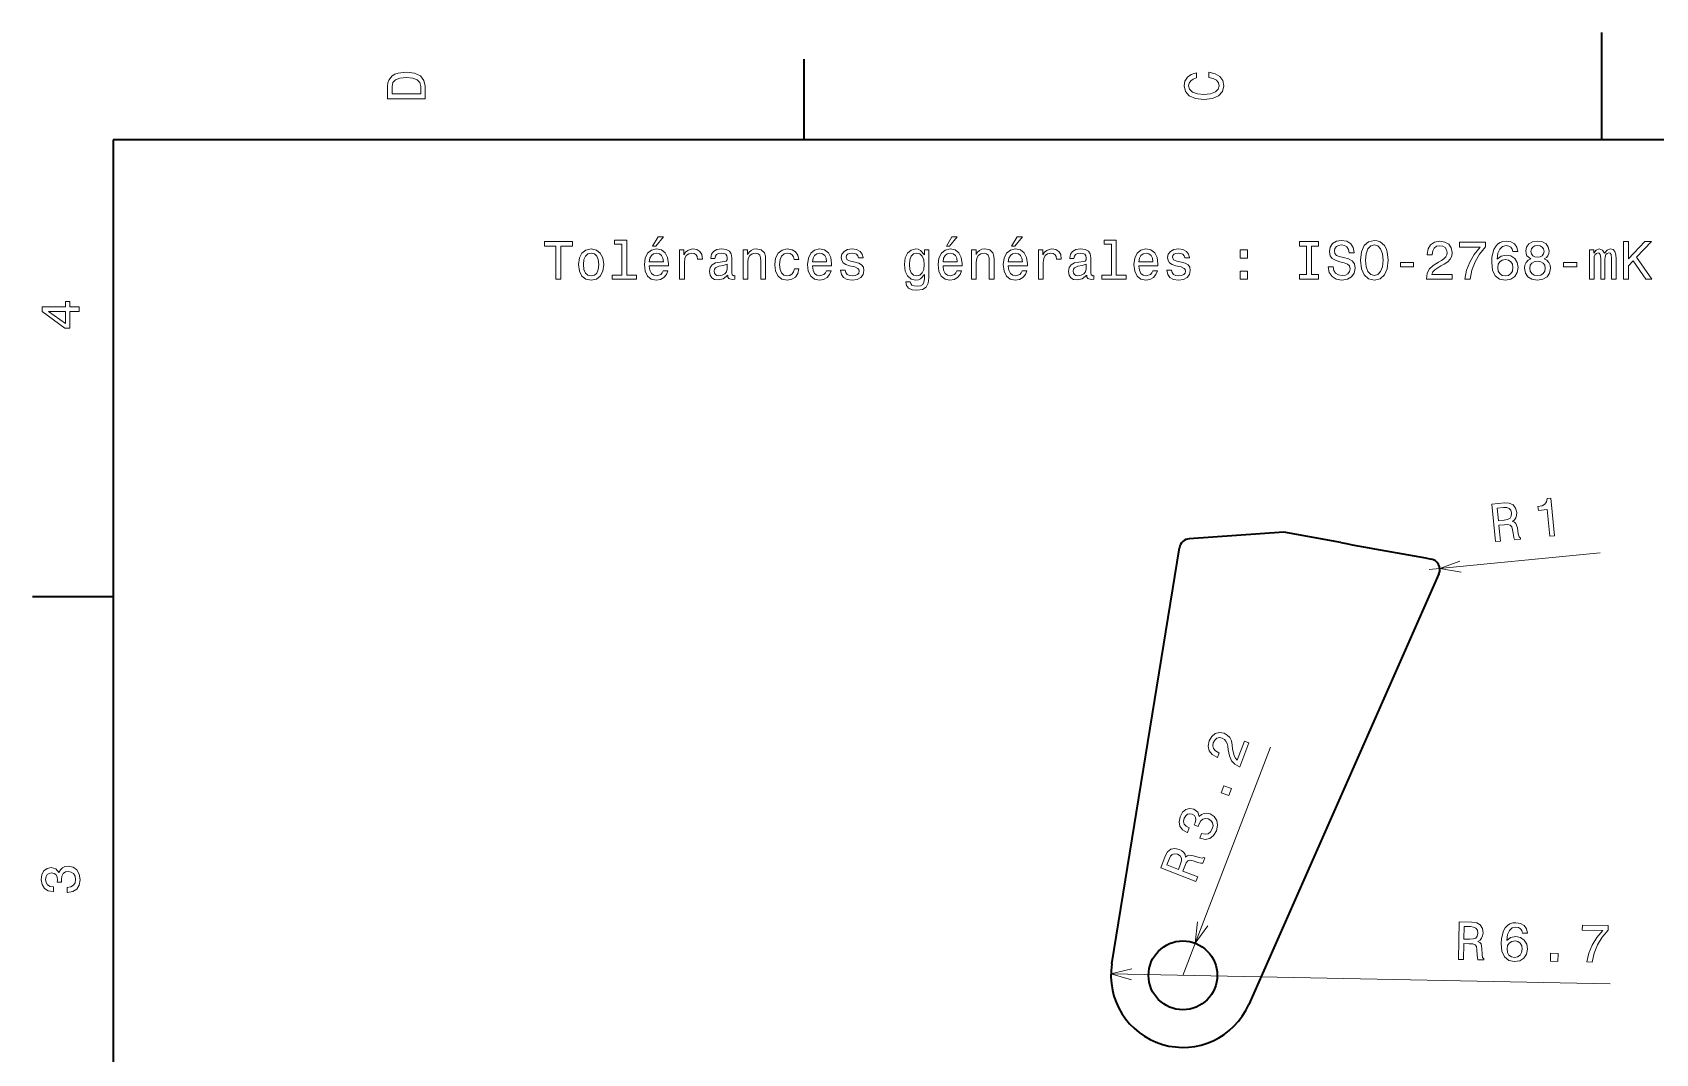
# Model space of a CAD drawing. Extents: x 0 to 297, y 0 to 210.
# Drawn here: x 2.5 to 153.5, y 115 to 210 of the extents above; entities that cross this region are included whole.
import ezdxf

# ---------------------------------------------------------------- set-up
doc = ezdxf.new("R2010")
doc.units = 0

msp = doc.modelspace()

# ---------------------------------------------------------------- linework, layer by layer
at = {"color": 7, "lineweight": 35, "ltscale": 0.25}
msp.add_line((148.5, 200), (148.5, 210), dxfattribs=at)
at = {"color": 7, "lineweight": 35, "ltscale": 0.1875}
for p, q in [((74.300003, 200), (74.300003, 207.5)), ((10, 157.5), (2.5, 157.5))]:
    msp.add_line(p, q, dxfattribs=at)
at = {"color": 7, "lineweight": 35}
for p, q in [((287, 200), (10, 200)), ((10, 200), (10, 10)), ((102.911774, 123.34269), (109.205811, 162.05217)), ((133.346588, 159.618073), (115.653725, 119.56041))]:
    msp.add_line(p, q, dxfattribs=at)
at = {"color": 7, "lineweight": 35, "ltscale": 0.220213}
msp.add_line((118.910034, 163.504562), (110.123039, 162.889236), dxfattribs=at)
at = {"color": 7, "lineweight": 35, "ltscale": 0.134846}
msp.add_line((124.215424, 162.531708), (118.910034, 163.504562), dxfattribs=at)
at = {"color": 7, "lineweight": 13, "ltscale": 0.4}
msp.add_line((132.431839, 160.022095), (148.356949, 161.56842), dxfattribs=at)
at = {"color": 7, "lineweight": 13}
for p, q in [((109.524925, 122.26741), (117.663475, 143.505524)), ((102.826286, 122.402489), (149.273148, 121.465904))]:
    msp.add_line(p, q, dxfattribs=at)
for points in [[(35.533215, 204.994965), (35.533215, 203.829971), (39.033215, 203.829971), (39.033215, 204.994965), (38.922264, 205.544678), (38.584366, 205.953171), (38.034657, 206.205338), (37.283215, 206.296112), (36.516644, 206.215424), (36.21405, 206.114563), (35.971977, 205.973343), (35.644165, 205.56485), (35.563473, 205.297562)], [(35.951801, 204.959656), (36.027451, 205.342941), (36.259438, 205.605194), (36.672985, 205.761536), (37.283215, 205.811966), (37.873272, 205.756485), (38.286816, 205.600143), (38.533936, 205.332855), (38.614628, 204.959656), (38.614628, 204.298996), (35.951801, 204.298996)], [(111.93206, 205.817017), (112.35569, 205.716141), (112.658287, 205.549713), (112.844887, 205.317734), (112.905403, 205.045395), (112.814629, 204.71759), (112.54229, 204.460388), (112.098488, 204.28891), (111.483215, 204.233429), (110.872986, 204.28891), (110.424141, 204.455338), (110.151802, 204.71254), (110.055984, 205.045395), (110.106415, 205.287476), (110.247627, 205.494247), (110.474571, 205.655624), (110.787247, 205.766571), (110.787247, 206.245682), (110.308144, 206.094391), (109.94503, 205.832138), (109.718086, 205.474075), (109.637398, 205.045395), (109.763474, 204.510818), (110.116501, 204.10231), (110.696472, 203.840057), (111.483215, 203.749283), (112.269958, 203.840057), (112.84993, 204.10231), (113.208, 204.510818), (113.329041, 205.045395), (113.233215, 205.51442), (112.965927, 205.892654), (112.527161, 206.159943), (111.93206, 206.301163)], [(51.201794, 187.052185), (51.665771, 187.052185), (51.665771, 190.128555), (52.72485, 190.128555), (52.72485, 190.552185), (50.137672, 190.552185), (50.137672, 190.128555), (51.201794, 190.128555)], [(57.344444, 190.300018), (57.344444, 187.425385), (56.431622, 187.425385), (56.431622, 187.052185), (58.69603, 187.052185), (58.69603, 187.425385), (57.78825, 187.425385), (57.78825, 190.673218), (56.648479, 190.673218), (56.648479, 190.300018)], [(60.193871, 190.128555), (60.491421, 190.128555), (61.192429, 190.985901), (60.698193, 190.985901)], [(87.518074, 190.128555), (87.815628, 190.128555), (88.516632, 190.985901), (88.0224, 190.985901)], [(93.590118, 190.128555), (93.887665, 190.128555), (94.588676, 190.985901), (94.094437, 190.985901)], [(102.884781, 190.300018), (102.884781, 187.425385), (101.971962, 187.425385), (101.971962, 187.052185), (104.236374, 187.052185), (104.236374, 187.425385), (103.32859, 187.425385), (103.32859, 190.673218), (102.18882, 190.673218), (102.18882, 190.300018)], [(121.030319, 187.475815), (120.384781, 187.475815), (120.384781, 187.052185), (122.139824, 187.052185), (122.139824, 187.475815), (121.494293, 187.475815), (121.494293, 190.128555), (122.139824, 190.128555), (122.139824, 190.552185), (120.384781, 190.552185), (120.384781, 190.128555), (121.030319, 190.128555)], [(123.501503, 188.207077), (123.042564, 188.207077), (123.143433, 187.672501), (123.395592, 187.279129), (123.78392, 187.042099), (124.308418, 186.95636), (124.827873, 187.037048), (125.216202, 187.258957), (125.463318, 187.606934), (125.554092, 188.065872), (125.478447, 188.479416), (125.266632, 188.746704), (124.923691, 188.923218), (124.46476, 189.054352), (124.071388, 189.150162), (123.814178, 189.261124), (123.667931, 189.422501), (123.622536, 189.674667), (123.667931, 189.901611), (123.799049, 190.073074), (124.000778, 190.189072), (124.27816, 190.229416), (124.560577, 190.178986), (124.782478, 190.042816), (124.928734, 189.815872), (124.999336, 189.50824), (125.458275, 189.50824), (125.458275, 189.518326), (125.377579, 189.992386), (125.140549, 190.345413), (124.767349, 190.567322), (124.263031, 190.64296), (123.809135, 190.567322), (123.456108, 190.355499), (123.229164, 190.027695), (123.148476, 189.604065), (123.214035, 189.225815), (123.405678, 188.968613), (123.708275, 188.797134), (124.121819, 188.666016), (124.530319, 188.550018), (124.837959, 188.439072), (125.024559, 188.277695), (125.090118, 188.015442), (125.029602, 187.748154), (124.87326, 187.546417), (124.63623, 187.420334), (124.32859, 187.37999), (123.985649, 187.435471), (123.723404, 187.596848), (123.556976, 187.8591)], [(126.038246, 188.802185), (126.129028, 188.015442), (126.391273, 187.435471), (126.799774, 187.077408), (127.334358, 186.95636), (127.863899, 187.077408), (128.277435, 187.435471), (128.534637, 188.015442), (128.630463, 188.802185), (128.534637, 189.583893), (128.423691, 189.901611), (128.277435, 190.163849), (127.863899, 190.521927), (127.611732, 190.612701), (127.334358, 190.64801), (126.794731, 190.521927), (126.38623, 190.1689), (126.129028, 189.588928)], [(132.175858, 187.052185), (134.581482, 187.052185), (134.581482, 187.485901), (132.680176, 187.485901), (132.786102, 187.722931), (132.967651, 187.919617), (133.527435, 188.277695), (133.824997, 188.428986), (134.157852, 188.645844), (134.394882, 188.89801), (134.531052, 189.195557), (134.581482, 189.533447), (134.495743, 189.957077), (134.258713, 190.289932), (133.895599, 190.501755), (133.426575, 190.577408), (132.942429, 190.491669), (132.57428, 190.254639), (132.33725, 189.876389), (132.256561, 189.377106), (132.256561, 189.306503), (132.715485, 189.306503), (132.715485, 189.346848), (132.760864, 189.689789), (132.897034, 189.941956), (133.113892, 190.103333), (133.401367, 190.158813), (133.693878, 190.108383), (133.910736, 189.9823), (134.051941, 189.785614), (134.102371, 189.538498), (134.067078, 189.306503), (133.971252, 189.109818), (133.809875, 188.938354), (133.587967, 188.787048), (133.290405, 188.625671), (132.796173, 188.312988), (132.448196, 187.980133), (132.241425, 187.576675), (132.175858, 187.067322)], [(135.741425, 187.052185), (136.250793, 187.052185), (136.417221, 187.884323), (136.709717, 188.66098), (137.12326, 189.382156), (137.662903, 190.057953), (137.662903, 190.476532), (135.262329, 190.476532), (135.262329, 190.017609), (137.178741, 190.017609), (136.623993, 189.336761), (136.205414, 188.625671), (135.912903, 187.869186)], [(140.688843, 189.6091), (140.593018, 190.017609), (140.371109, 190.32019), (140.028168, 190.511841), (139.584366, 190.577408), (139.286819, 190.542099), (139.029602, 190.446274), (138.802673, 190.289932), (138.611023, 190.068039), (138.459732, 189.790665), (138.348785, 189.452759), (138.278168, 189.054352), (138.257996, 188.605499), (138.338684, 187.889359), (138.585815, 187.369904), (138.984222, 187.057236), (139.5289, 186.951324), (140.018097, 187.042099), (140.391296, 187.279129), (140.633362, 187.652328), (140.719086, 188.126389), (140.633362, 188.605499), (140.401367, 188.973648), (140.043304, 189.205643), (139.599487, 189.286331), (139.120392, 189.185471), (138.762329, 188.89801), (138.837982, 189.452759), (138.999359, 189.851181), (139.246475, 190.088211), (139.589417, 190.1689), (139.841583, 190.128555), (140.033218, 190.022644), (140.159302, 189.84613), (140.224854, 189.6091)], [(141.88913, 188.938354), (141.631927, 188.797134), (141.455414, 188.600449), (141.344452, 188.353333), (141.309158, 188.055786), (141.389847, 187.606934), (141.621826, 187.258957), (142.000076, 187.037048), (142.514496, 186.951324), (143.023849, 187.037048), (143.4021, 187.258957), (143.634094, 187.606934), (143.719818, 188.055786), (143.679474, 188.353333), (143.573563, 188.600449), (143.391998, 188.797134), (143.139847, 188.938354), (143.341583, 189.059387), (143.482788, 189.225815), (143.568512, 189.427551), (143.598785, 189.674667), (143.518097, 190.03273), (143.306274, 190.32019), (142.963333, 190.50679), (142.514496, 190.577408), (142.060593, 190.50679), (141.717651, 190.32019), (141.500793, 190.03273), (141.42514, 189.674667), (141.450363, 189.427551), (141.536102, 189.225815)], [(150.528183, 187.052185), (150.992157, 187.052185), (150.992157, 188.297867), (151.405701, 188.741669), (152.58078, 187.052185), (153.14563, 187.052185), (151.733521, 189.079559), (153.10527, 190.552185), (152.48999, 190.552185), (150.992157, 188.933304), (150.992157, 190.552185), (150.528183, 190.552185)], [(53.294735, 188.403763), (53.375427, 187.788498), (53.607414, 187.33461), (53.975571, 187.052185), (54.469807, 186.95636), (54.959, 187.052185), (55.327156, 187.329559), (55.559143, 187.783447), (55.644878, 188.403763), (55.559143, 189.019043), (55.327156, 189.477982), (54.959, 189.755356), (54.469807, 189.856216), (53.975571, 189.755356), (53.607414, 189.472931), (53.375427, 189.019043)], [(53.748623, 188.408813), (53.794014, 188.862701), (53.935223, 189.190521), (54.16217, 189.392242), (54.469807, 189.462845), (54.7724, 189.392242), (54.999344, 189.195557), (55.140556, 188.862701), (55.190987, 188.408813), (55.140556, 187.949875), (54.999344, 187.61702), (54.7724, 187.415298), (54.469807, 187.349731), (54.16217, 187.415298), (53.935223, 187.61702), (53.794014, 187.949875)], [(59.88623, 188.277695), (61.661449, 188.277695), (61.666492, 188.484467), (61.5858, 189.064438), (61.363899, 189.498154), (61.010872, 189.760391), (60.541851, 189.856216), (60.08292, 189.755356), (59.729893, 189.472931), (59.502949, 189.014008), (59.422256, 188.408813), (59.497906, 187.788498), (59.72485, 187.33461), (60.07283, 187.052185), (60.526722, 186.95636), (60.920094, 187.021927), (61.242859, 187.19339), (61.479893, 187.465729), (61.616058, 187.828842), (61.177299, 187.828842), (61.086521, 187.627106), (60.955399, 187.475815), (60.582199, 187.354782), (60.294735, 187.410248), (60.077873, 187.586761), (59.936665, 187.874237), (59.88623, 188.262558)], [(59.88623, 188.650894), (59.941708, 188.998871), (60.077873, 189.256073), (60.284649, 189.412415), (60.556984, 189.467896), (60.824272, 189.412415), (61.031044, 189.256073), (61.157127, 188.998871), (61.202515, 188.650894)], [(62.700356, 187.052185), (63.144157, 187.052185), (63.144157, 188.600449), (63.189545, 188.973648), (63.325714, 189.240952), (63.547615, 189.402328), (63.845165, 189.457809), (64.06707, 189.422501), (64.233498, 189.32164), (64.334358, 189.150162), (64.369659, 188.918182), (64.818512, 188.918182), (64.757988, 189.326675), (64.591568, 189.619186), (64.314186, 189.7957), (63.935944, 189.856216), (63.678741, 189.815872), (63.456837, 189.715012), (63.260151, 189.543533), (63.103813, 189.311554), (63.103813, 189.760391), (62.700356, 189.760391)], [(67.178741, 187.405212), (67.178741, 187.390076), (67.203957, 187.218613), (67.279602, 187.09758), (67.597328, 187.001755), (67.844444, 187.042099), (67.844444, 187.38504), (67.738541, 187.369904), (67.597328, 187.435471), (67.572113, 187.637207), (67.572113, 189.039215), (67.511597, 189.397293), (67.335083, 189.649445), (67.027443, 189.800751), (66.593727, 189.856216), (66.170097, 189.7957), (65.857414, 189.624237), (65.660728, 189.356934), (65.595169, 189.003922), (65.595169, 188.973648), (65.993584, 188.973648), (66.028885, 189.185471), (66.139832, 189.336761), (66.321396, 189.427551), (66.578598, 189.462845), (66.825714, 189.437637), (67.002228, 189.361984), (67.108139, 189.230865), (67.14344, 189.049301), (67.12326, 188.837494), (67.042572, 188.731583), (66.840843, 188.681152), (66.462601, 188.640808), (66.028885, 188.550018), (65.721245, 188.388641), (65.539688, 188.136475), (65.484215, 187.763275), (65.534645, 187.43042), (65.690987, 187.183304), (65.943146, 187.026962), (66.29113, 186.971497), (66.760155, 187.077408)], [(68.605972, 187.052185), (69.049774, 187.052185), (69.049774, 188.615585), (69.095169, 188.973648), (69.241425, 189.235901), (69.468369, 189.397293), (69.770958, 189.457809), (70.013031, 189.407379), (70.16433, 189.27121), (70.239975, 189.044266), (70.265198, 188.741669), (70.265198, 187.052185), (70.709, 187.052185), (70.709, 188.832443), (70.688828, 189.190521), (70.598053, 189.488068), (70.300499, 189.760391), (69.836517, 189.856216), (69.579315, 189.820923), (69.362457, 189.725098), (69.175858, 189.563705), (69.029602, 189.346848), (69.029602, 189.760391), (68.605972, 189.760391)], [(73.366783, 188.862701), (73.805542, 188.862701), (73.714767, 189.266159), (73.49791, 189.583893), (73.160011, 189.780579), (72.721252, 189.856216), (72.237099, 189.755356), (71.868942, 189.472931), (71.636955, 189.014008), (71.556259, 188.398727), (71.631912, 187.788498), (71.858856, 187.33461), (72.216927, 187.052185), (72.706116, 186.95636), (73.139839, 187.032013), (73.477737, 187.24382), (73.709717, 187.576675), (73.810585, 188.020477), (73.386955, 188.020477), (73.31131, 187.738068), (73.170097, 187.526245), (72.968369, 187.395126), (72.721252, 187.354782), (72.413612, 187.420334), (72.191711, 187.62207), (72.055542, 187.949875), (72.010155, 188.413849), (72.055542, 188.867752), (72.196754, 189.195557), (72.423698, 189.397293), (72.721252, 189.467896), (72.983498, 189.422501), (73.180183, 189.306503), (73.31131, 189.114868)], [(75.066345, 188.277695), (76.841568, 188.277695), (76.846603, 188.484467), (76.765915, 189.064438), (76.544014, 189.498154), (76.190987, 189.760391), (75.72197, 189.856216), (75.263031, 189.755356), (74.910011, 189.472931), (74.68306, 189.014008), (74.602371, 188.408813), (74.678024, 187.788498), (74.904968, 187.33461), (75.252945, 187.052185), (75.706841, 186.95636), (76.100212, 187.021927), (76.422974, 187.19339), (76.660011, 187.465729), (76.796173, 187.828842), (76.357414, 187.828842), (76.266632, 187.627106), (76.135513, 187.475815), (75.762314, 187.354782), (75.474854, 187.410248), (75.257996, 187.586761), (75.116783, 187.874237), (75.066345, 188.262558)], [(75.066345, 188.650894), (75.121826, 188.998871), (75.257996, 189.256073), (75.464767, 189.412415), (75.737099, 189.467896), (76.004387, 189.412415), (76.211159, 189.256073), (76.337242, 188.998871), (76.382629, 188.650894)], [(79.040413, 188.630722), (78.61174, 188.731583), (78.294014, 188.84758), (78.18811, 189.08461), (78.218369, 189.251038), (78.324272, 189.37207), (78.495743, 189.447723), (78.742859, 189.477982), (78.979889, 189.447723), (79.166489, 189.356934), (79.287529, 189.220779), (79.337959, 189.039215), (79.771683, 189.039215), (79.771683, 189.049301), (79.69603, 189.377106), (79.489258, 189.634323), (79.166489, 189.7957), (78.742859, 189.856216), (78.314186, 189.7957), (78.001511, 189.629272), (77.804825, 189.382156), (77.744301, 189.069473), (77.789688, 188.766876), (77.930901, 188.555069), (78.162888, 188.403763), (78.500786, 188.297867), (78.995026, 188.176819), (79.297615, 188.050751), (79.378311, 187.949875), (79.408569, 187.798584), (79.363174, 187.611984), (79.242142, 187.470779), (79.045456, 187.37999), (78.783203, 187.349731), (78.505829, 187.37999), (78.3041, 187.485901), (78.167931, 187.657379), (78.112457, 187.894409), (77.683784, 187.894409), (77.754387, 187.490952), (77.961159, 187.198441), (78.288971, 187.021927), (78.742859, 186.95636), (79.216927, 187.021927), (79.564911, 187.198441), (79.776718, 187.480865), (79.852371, 187.849014), (79.796898, 188.166733), (79.640556, 188.383591), (79.383347, 188.524811)], [(85.894157, 187.173218), (85.894157, 189.760391), (85.47052, 189.760391), (85.47052, 189.32164), (85.122543, 189.720047), (84.910721, 189.820923), (84.673691, 189.856216), (84.245026, 189.755356), (83.91217, 189.472931), (83.695313, 189.019043), (83.619659, 188.408813), (83.695313, 187.793533), (83.91217, 187.339645), (84.245026, 187.052185), (84.673691, 186.95636), (84.915771, 186.991669), (85.1175, 187.082443), (85.47052, 187.465729), (85.47052, 187.082443), (85.430176, 186.779846), (85.319229, 186.562988), (85.107407, 186.436905), (84.789688, 186.391525), (84.512314, 186.421783), (84.315628, 186.497437), (84.199631, 186.628555), (84.16433, 186.805069), (83.735657, 186.805069), (83.735657, 186.784897), (83.801216, 186.462128), (84.002945, 186.220047), (84.325714, 186.063705), (84.764473, 186.00824), (85.288971, 186.083893), (85.636948, 186.2957), (85.833633, 186.663864)], [(84.078598, 188.408813), (84.123978, 188.857666), (84.260147, 189.190521), (84.47197, 189.387207), (84.754387, 189.457809), (85.051941, 189.387207), (85.273834, 189.190521), (85.410004, 188.857666), (85.460434, 188.408813), (85.410004, 187.949875), (85.273834, 187.62207), (85.051941, 187.420334), (84.754387, 187.354782), (84.47197, 187.420334), (84.260147, 187.62207), (84.123978, 187.954926)], [(87.210434, 188.277695), (88.985657, 188.277695), (88.990692, 188.484467), (88.910004, 189.064438), (88.688103, 189.498154), (88.335075, 189.760391), (87.866058, 189.856216), (87.40712, 189.755356), (87.054092, 189.472931), (86.827148, 189.014008), (86.74646, 188.408813), (86.822113, 187.788498), (87.049057, 187.33461), (87.397034, 187.052185), (87.850922, 186.95636), (88.244301, 187.021927), (88.567062, 187.19339), (88.804092, 187.465729), (88.940262, 187.828842), (88.501503, 187.828842), (88.410721, 187.627106), (88.279602, 187.475815), (87.906403, 187.354782), (87.618942, 187.410248), (87.402084, 187.586761), (87.260864, 187.874237), (87.210434, 188.262558)], [(87.210434, 188.650894), (87.265915, 188.998871), (87.402084, 189.256073), (87.608856, 189.412415), (87.881187, 189.467896), (88.148483, 189.412415), (88.355255, 189.256073), (88.481331, 188.998871), (88.526718, 188.650894)], [(89.858131, 187.052185), (90.301933, 187.052185), (90.301933, 188.615585), (90.347321, 188.973648), (90.493576, 189.235901), (90.72052, 189.397293), (91.023117, 189.457809), (91.26519, 189.407379), (91.416489, 189.27121), (91.492142, 189.044266), (91.517349, 188.741669), (91.517349, 187.052185), (91.961159, 187.052185), (91.961159, 188.832443), (91.940979, 189.190521), (91.850204, 189.488068), (91.552658, 189.760391), (91.088684, 189.856216), (90.831474, 189.820923), (90.614616, 189.725098), (90.428017, 189.563705), (90.281761, 189.346848), (90.281761, 189.760391), (89.858131, 189.760391)], [(93.282486, 188.277695), (95.057693, 188.277695), (95.062744, 188.484467), (94.982048, 189.064438), (94.760147, 189.498154), (94.40712, 189.760391), (93.938103, 189.856216), (93.479172, 189.755356), (93.126144, 189.472931), (92.8992, 189.014008), (92.818504, 188.408813), (92.89415, 187.788498), (93.121094, 187.33461), (93.469086, 187.052185), (93.922974, 186.95636), (94.316345, 187.021927), (94.639114, 187.19339), (94.876144, 187.465729), (95.012314, 187.828842), (94.573547, 187.828842), (94.482773, 187.627106), (94.351646, 187.475815), (93.978447, 187.354782), (93.690979, 187.410248), (93.474121, 187.586761), (93.332916, 187.874237), (93.282486, 188.262558)], [(93.282486, 188.650894), (93.337952, 188.998871), (93.474121, 189.256073), (93.680893, 189.412415), (93.953232, 189.467896), (94.22052, 189.412415), (94.427292, 189.256073), (94.553375, 188.998871), (94.598763, 188.650894)], [(96.096603, 187.052185), (96.540405, 187.052185), (96.540405, 188.600449), (96.5858, 188.973648), (96.721962, 189.240952), (96.943863, 189.402328), (97.241409, 189.457809), (97.463318, 189.422501), (97.629745, 189.32164), (97.730606, 189.150162), (97.765915, 188.918182), (98.214752, 188.918182), (98.154236, 189.326675), (97.987808, 189.619186), (97.710434, 189.7957), (97.332191, 189.856216), (97.074989, 189.815872), (96.853088, 189.715012), (96.656403, 189.543533), (96.500061, 189.311554), (96.500061, 189.760391), (96.096603, 189.760391)], [(100.574982, 187.405212), (100.574982, 187.390076), (100.600204, 187.218613), (100.67585, 187.09758), (100.993576, 187.001755), (101.240692, 187.042099), (101.240692, 187.38504), (101.134781, 187.369904), (100.993576, 187.435471), (100.968353, 187.637207), (100.968353, 189.039215), (100.907837, 189.397293), (100.731323, 189.649445), (100.423691, 189.800751), (99.989975, 189.856216), (99.566345, 189.7957), (99.253662, 189.624237), (99.056976, 189.356934), (98.991409, 189.003922), (98.991409, 188.973648), (99.389832, 188.973648), (99.425133, 189.185471), (99.536087, 189.336761), (99.717636, 189.427551), (99.974838, 189.462845), (100.221962, 189.437637), (100.398476, 189.361984), (100.504379, 189.230865), (100.539688, 189.049301), (100.519516, 188.837494), (100.43882, 188.731583), (100.237091, 188.681152), (99.858849, 188.640808), (99.425133, 188.550018), (99.117493, 188.388641), (98.935944, 188.136475), (98.880463, 187.763275), (98.930893, 187.43042), (99.087234, 187.183304), (99.339401, 187.026962), (99.687378, 186.971497), (100.156403, 187.077408)], [(105.426575, 188.277695), (107.201782, 188.277695), (107.206833, 188.484467), (107.126137, 189.064438), (106.904236, 189.498154), (106.551208, 189.760391), (106.082191, 189.856216), (105.62326, 189.755356), (105.270233, 189.472931), (105.043289, 189.014008), (104.962593, 188.408813), (105.038239, 187.788498), (105.265182, 187.33461), (105.613174, 187.052185), (106.067062, 186.95636), (106.460434, 187.021927), (106.783203, 187.19339), (107.020233, 187.465729), (107.156403, 187.828842), (106.717636, 187.828842), (106.626862, 187.627106), (106.495735, 187.475815), (106.122536, 187.354782), (105.835068, 187.410248), (105.61821, 187.586761), (105.477005, 187.874237), (105.426575, 188.262558)], [(105.426575, 188.650894), (105.48204, 188.998871), (105.61821, 189.256073), (105.824982, 189.412415), (106.097321, 189.467896), (106.364609, 189.412415), (106.571381, 189.256073), (106.697464, 188.998871), (106.742851, 188.650894)], [(109.400635, 188.630722), (108.971954, 188.731583), (108.654236, 188.84758), (108.548325, 189.08461), (108.578583, 189.251038), (108.684494, 189.37207), (108.855965, 189.447723), (109.103081, 189.477982), (109.340118, 189.447723), (109.526718, 189.356934), (109.647751, 189.220779), (109.698181, 189.039215), (110.131897, 189.039215), (110.131897, 189.049301), (110.056252, 189.377106), (109.84948, 189.634323), (109.526718, 189.7957), (109.103081, 189.856216), (108.674408, 189.7957), (108.361725, 189.629272), (108.165039, 189.382156), (108.104523, 189.069473), (108.149918, 188.766876), (108.291122, 188.555069), (108.523109, 188.403763), (108.861008, 188.297867), (109.35524, 188.176819), (109.657837, 188.050751), (109.738525, 187.949875), (109.768784, 187.798584), (109.723404, 187.611984), (109.602364, 187.470779), (109.405678, 187.37999), (109.143433, 187.349731), (108.866051, 187.37999), (108.664322, 187.485901), (108.528152, 187.657379), (108.472679, 187.894409), (108.044006, 187.894409), (108.114609, 187.490952), (108.321381, 187.198441), (108.649193, 187.021927), (109.103081, 186.95636), (109.577148, 187.021927), (109.925125, 187.198441), (110.136948, 187.480865), (110.212593, 187.849014), (110.15712, 188.166733), (110.000778, 188.383591), (109.743576, 188.524811)], [(114.842278, 189.008957), (115.538239, 189.008957), (115.538239, 189.760391), (114.842278, 189.760391)], [(126.5224, 188.802185), (126.577873, 189.412415), (126.744301, 189.861267), (127.001503, 190.133591), (127.334358, 190.229416), (127.662163, 190.133591), (127.919373, 189.856216), (128.0858, 189.407379), (128.146317, 188.802185), (128.0858, 188.191956), (127.919373, 187.743103), (127.662163, 187.470779), (127.334358, 187.37999), (127.001503, 187.470779), (126.744301, 187.743103), (126.577873, 188.186905)], [(140.229904, 188.121353), (140.174423, 187.803619), (140.033218, 187.561554), (139.806274, 187.400162), (139.523849, 187.349731), (139.226303, 187.400162), (138.999359, 187.556503), (138.853104, 187.798584), (138.807709, 188.116302), (138.858154, 188.428986), (138.999359, 188.666016), (139.231354, 188.817322), (139.544022, 188.872787), (139.81636, 188.817322), (140.033218, 188.671066), (140.174423, 188.434036)], [(141.904266, 189.634323), (141.944611, 189.856216), (142.065643, 190.027695), (142.257278, 190.133591), (142.514496, 190.17395), (142.766647, 190.133591), (142.958282, 190.027695), (143.07933, 189.856216), (143.124725, 189.634323), (143.07933, 189.407379), (142.958282, 189.230865), (142.766647, 189.114868), (142.514496, 189.079559), (142.257278, 189.119904), (142.065643, 189.230865), (141.944611, 189.407379)], [(147.366089, 187.052185), (147.774582, 187.052185), (147.774582, 188.862701), (147.799805, 189.13504), (147.875443, 189.331726), (147.99144, 189.447723), (148.142731, 189.493103), (148.263763, 189.452759), (148.344467, 189.351898), (148.384811, 189.18042), (148.399933, 188.953476), (148.399933, 187.052185), (148.783234, 187.052185), (148.783234, 188.862701), (148.808441, 189.12999), (148.884094, 189.326675), (149.005127, 189.447723), (149.156433, 189.493103), (149.277466, 189.452759), (149.358154, 189.351898), (149.408585, 188.953476), (149.408585, 187.052185), (149.817078, 187.052185), (149.817078, 188.923218), (149.79187, 189.311554), (149.711182, 189.6091), (149.549805, 189.790665), (149.287537, 189.856216), (148.979919, 189.755356), (148.742889, 189.462845), (148.556274, 189.750305), (148.243591, 189.856216), (147.956146, 189.755356), (147.75946, 189.472931), (147.75946, 189.760391), (147.366089, 189.760391)], [(67.128311, 188.000305), (67.067787, 187.738068), (66.906403, 187.536331), (66.66433, 187.405212), (66.366783, 187.359818), (66.17514, 187.38504), (66.038971, 187.465729), (65.953232, 187.606934), (65.928024, 187.803619), (65.948196, 187.980133), (66.028885, 188.106216), (66.351654, 188.247437), (66.760155, 188.307953), (67.128311, 188.428986)], [(100.524551, 188.000305), (100.464035, 187.738068), (100.302658, 187.536331), (100.060577, 187.405212), (99.763031, 187.359818), (99.571381, 187.38504), (99.435219, 187.465729), (99.349487, 187.606934), (99.324265, 187.803619), (99.344437, 187.980133), (99.425133, 188.106216), (99.747894, 188.247437), (100.156403, 188.307953), (100.524551, 188.428986)], [(114.842278, 187.052185), (115.538239, 187.052185), (115.538239, 187.803619), (114.842278, 187.803619)], [(129.760162, 188.207077), (130.980621, 188.207077), (130.980621, 188.605499), (129.760162, 188.605499)], [(141.793304, 188.065872), (141.838684, 188.33316), (141.984955, 188.534897), (142.211884, 188.666016), (142.514496, 188.711411), (142.812042, 188.666016), (143.038986, 188.534897), (143.185242, 188.33316), (143.235672, 188.065872), (143.185242, 187.778412), (143.038986, 187.561554), (142.812042, 187.420334), (142.514496, 187.374954), (142.211884, 187.420334), (141.984955, 187.561554), (141.838684, 187.778412)], [(144.940277, 188.207077), (146.160736, 188.207077), (146.160736, 188.605499), (144.940277, 188.605499)], [(6.833213, 184.02739), (6.833213, 184.481277), (5.965778, 184.481277), (5.965778, 184.98056), (5.56232, 184.98056), (5.56232, 184.481277), (3.408862, 184.481277), (3.408862, 184.022339), (5.521974, 182.489197), (5.965778, 182.489197), (5.965778, 184.02739)], [(5.56232, 182.912827), (3.993876, 184.02739), (5.56232, 184.02739)], [(138.60199, 162.630615), (139.068817, 162.675949), (138.92601, 164.146698), (139.402878, 164.193008), (139.755707, 164.212067), (139.983398, 164.163239), (140.119949, 164.009277), (140.198898, 163.718002), (140.267868, 163.268677), (140.326752, 162.975433), (140.404037, 162.805603), (140.931091, 162.856781), (140.921844, 162.952148), (140.79274, 163.081482), (140.727234, 163.338608), (140.637512, 163.8974), (140.511719, 164.30574), (140.383606, 164.425034), (140.193634, 164.502869), (140.382233, 164.647858), (140.505722, 164.837189), (140.574631, 165.066818), (140.578918, 165.335785), (140.467697, 165.75061), (140.236206, 166.047348), (139.886383, 166.205933), (139.428284, 166.227325), (138.263733, 166.114243)], [(143.648148, 163.120605), (144.104935, 163.164963), (143.764236, 166.673676), (143.422913, 166.640533), (143.362274, 166.325562), (143.201569, 166.102203), (142.93718, 165.954926), (142.559586, 165.877731), (142.594193, 165.521332), (143.407379, 165.600296)], [(139.339203, 165.787979), (139.648331, 165.787598), (139.873428, 165.713181), (140.026016, 165.550644), (140.098007, 165.278961), (140.07608, 164.982941), (139.957611, 164.794098), (139.735474, 164.68132), (139.421677, 164.625519), (138.884583, 164.573364), (138.771988, 165.732895)], [(114.812378, 141.654633), (115.673187, 143.900955), (115.268188, 144.056152), (114.587845, 142.280762), (114.404404, 142.464462), (114.285706, 142.704376), (114.151657, 143.35524), (114.116852, 143.687225), (114.033463, 144.075638), (113.882813, 144.387207), (113.653687, 144.620834), (113.356209, 144.788834), (112.929955, 144.860367), (112.534325, 144.758133), (112.206596, 144.494858), (111.968132, 144.083969), (111.874947, 143.601196), (111.964539, 143.172592), (112.232925, 142.815918), (112.670265, 142.561905), (112.736198, 142.536636), (112.900421, 142.965195), (112.862747, 142.97963), (112.558754, 143.14473), (112.372017, 143.362106), (112.29892, 143.622345), (112.349976, 143.910629), (112.50174, 144.165726), (112.697067, 144.323105), (112.931259, 144.384583), (113.180061, 144.343262), (113.384056, 144.22728), (113.533432, 144.067429), (113.635803, 143.855362), (113.697678, 143.594025), (113.741905, 143.258423), (113.857025, 142.685028), (114.04332, 142.240982), (114.346077, 141.903534), (114.798248, 141.660034)], [(113.791321, 138.990112), (114.040359, 139.639984), (113.338676, 139.908875), (113.089638, 139.259003)], [(111.097588, 135.033066), (111.130547, 135.020432), (111.611519, 134.922546), (112.0354, 135.013947), (112.385574, 135.279419), (112.642487, 135.710251), (112.750107, 136.230698), (112.683655, 136.677429), (112.444237, 137.039215), (112.052887, 137.286392), (111.760597, 137.355194), (111.49485, 137.338211), (111.255638, 137.235443), (111.04187, 137.058136), (110.904869, 137.461685), (110.541374, 137.725189), (110.14698, 137.795319), (109.791534, 137.699295), (109.490967, 137.436401), (109.2565, 137.007782), (109.169434, 136.555069), (109.252121, 136.150726), (109.500565, 135.812485), (109.911461, 135.574005), (109.944427, 135.561371), (110.105034, 135.980499), (109.818077, 136.133667), (109.648369, 136.339127), (109.592308, 136.587448), (109.651688, 136.883347), (109.783203, 137.113785), (109.950668, 137.254852), (110.15229, 137.301804), (110.385162, 137.261169), (110.599678, 137.130371), (110.711769, 136.957794), (110.730164, 136.723907), (110.655556, 136.444641), (110.580467, 136.262787), (110.952499, 136.120224), (111.031509, 136.354584), (111.187584, 136.63504), (111.385422, 136.813065), (111.619614, 136.874542), (111.877838, 136.82959), (112.131126, 136.673126), (112.281288, 136.458954), (112.325432, 136.193604), (112.257729, 135.890091), (112.096947, 135.61145), (111.872658, 135.448975), (111.594276, 135.399017), (111.263611, 135.466324)], [(110.73233, 131.007446), (110.900162, 131.445404), (109.52034, 131.974167), (109.691772, 132.421555), (109.83223, 132.745789), (109.977562, 132.927734), (110.176277, 132.981201), (110.472176, 132.921814), (110.905037, 132.782944), (111.19371, 132.704727), (111.380188, 132.69809), (111.569679, 133.192566), (111.480202, 133.226852), (111.306831, 133.169067), (111.047516, 133.225235), (110.507439, 133.394379), (110.085892, 133.464111), (109.921944, 133.40271), (109.767494, 133.267471), (109.721947, 133.500961), (109.607651, 133.695984), (109.43293, 133.860153), (109.19416, 133.984055), (108.773315, 134.069702), (108.404449, 133.995026), (108.106392, 133.752792), (107.882751, 133.352417), (107.464081, 132.259857)], [(108.236122, 133.076584), (108.374458, 133.353012), (108.541534, 133.521225), (108.755081, 133.58522), (109.030334, 133.528351), (109.285431, 133.376587), (109.401535, 133.186279), (109.403282, 132.937164), (109.313141, 132.631454), (109.120049, 132.127563), (108.032196, 132.544434)], [(5.73379, 129.979111), (5.769093, 129.979111), (6.253242, 130.059799), (6.616354, 130.296829), (6.848343, 130.670029), (6.934078, 131.164276), (6.848343, 131.688766), (6.626441, 132.082138), (6.273415, 132.334305), (5.819525, 132.425079), (5.521974, 132.384735), (5.279899, 132.273788), (5.0933, 132.092224), (4.957133, 131.850143), (4.684798, 132.177963), (4.251081, 132.293961), (3.857709, 132.218307), (3.560158, 132.00145), (3.373559, 131.648422), (3.307997, 131.164276), (3.388689, 130.710388), (3.610591, 130.362396), (3.963617, 130.135452), (4.432637, 130.059799), (4.46794, 130.059799), (4.46794, 130.508652), (4.145173, 130.548996), (3.913184, 130.680115), (3.771974, 130.891937), (3.721542, 131.189484), (3.761888, 131.451736), (3.867795, 131.643372), (4.039265, 131.759369), (4.271254, 131.804764), (4.518372, 131.759369), (4.684798, 131.638336), (4.785663, 131.426514), (4.815922, 131.139053), (4.810879, 130.942368), (5.209294, 130.942368), (5.199208, 131.189484), (5.244596, 131.507217), (5.365634, 131.744247), (5.56232, 131.885452), (5.819525, 131.935883), (6.112032, 131.880417), (6.328891, 131.734161), (6.465058, 131.502167), (6.510447, 131.194534), (6.460014, 130.876801), (6.308718, 130.644821), (6.066643, 130.498566), (5.73379, 130.443085)], [(135.165619, 123.750786), (135.634552, 123.741325), (135.664337, 125.218697), (136.143341, 125.209038), (136.496002, 125.18679), (136.716431, 125.111725), (136.834091, 124.942894), (136.87851, 124.644386), (136.894562, 124.190079), (136.918823, 123.891983), (136.975769, 123.714287), (137.505203, 123.703606), (137.507141, 123.799408), (137.394012, 123.942932), (137.358963, 124.20594), (137.335052, 124.771378), (137.257782, 125.191605), (137.14444, 125.325043), (136.964859, 125.424507), (137.169083, 125.546494), (137.313828, 125.720123), (137.409058, 125.940147), (137.444702, 126.206779), (137.38266, 126.631744), (137.187378, 126.953468), (136.858444, 127.151787), (136.405975, 127.226486), (135.236176, 127.250076)], [(141.586914, 126.178741), (141.499344, 126.589088), (141.283585, 126.896095), (140.94458, 127.094612), (140.502197, 127.169106), (140.203995, 127.139809), (139.944901, 127.049194), (139.714859, 126.897461), (139.518768, 126.679466), (139.361923, 126.405197), (139.244171, 126.069611), (139.165558, 125.672699), (139.136337, 125.22435), (139.202576, 124.506729), (139.439178, 123.982399), (139.831207, 123.661751), (140.373627, 123.544884), (140.864548, 123.625778), (141.242447, 123.85524), (141.492004, 124.22348), (141.58728, 124.695724), (141.511215, 125.17646), (141.286697, 125.549217), (140.93338, 125.788376), (140.491287, 125.877998), (140.010254, 125.786812), (139.646454, 125.50663), (139.733276, 126.059746), (139.902649, 126.454826), (140.154495, 126.686829), (140.498993, 126.76059), (140.75029, 126.715164), (140.939758, 126.605415), (141.062256, 126.426399), (141.123032, 126.188095)], [(147.094894, 123.510239), (147.604156, 123.499969), (147.787323, 124.328575), (148.095428, 125.099174), (148.523438, 125.811874), (149.076569, 126.476654), (149.085022, 126.895157), (146.684921, 126.94355), (146.675674, 126.484711), (148.591705, 126.446075), (148.023346, 125.776558), (147.5905, 125.074051), (147.282806, 124.323616)], [(136.266235, 126.800545), (136.573196, 126.764084), (136.788086, 126.66391), (136.920654, 126.484688), (136.960449, 126.206451), (136.904129, 125.915024), (136.764435, 125.741287), (136.530655, 125.655205), (136.212494, 125.636406), (135.672974, 125.647278), (135.696472, 126.812027)], [(141.098083, 124.700539), (141.036209, 124.384003), (140.890152, 124.144821), (140.659988, 123.988045), (140.376617, 123.943321), (140.080139, 123.999741), (139.856384, 124.160622), (139.715057, 124.405594), (139.676071, 124.724174), (139.732803, 125.035774), (139.878754, 125.269905), (140.113754, 125.416496), (140.42749, 125.46566), (140.698654, 125.404701), (140.912506, 125.254105), (141.04892, 125.014275)], [(143.712585, 123.578438), (144.408417, 123.564407), (144.423553, 124.315697), (143.727737, 124.329727)]]:
    msp.add_lwpolyline(points, close=True, dxfattribs=at)
for points in [[(135.299942, 160.820663), (133.427155, 160.118744), (135.399994, 159.790237)], [(110.877899, 127.24469), (110.669983, 125.255524), (111.844627, 126.874237)], [(104.768181, 122.881073), (102.826286, 122.402489), (104.747307, 121.846008)]]:
    msp.add_lwpolyline(points, dxfattribs=at)
at = {"color": 7, "lineweight": 35}
msp.add_circle((109.524925, 122.26741), 3.2, dxfattribs=at)
for centre, radius, start, end in [((110.192848, 161.891678), 1, 94.002794, 170.764715), ((915.472595, 4492.526367), 4401.697473, 259.644112, 259.755171), ((132.431839, 160.022095), 1, 336.169673, 79.75519), ((109.524925, 122.26741), 6.7, 170.764715, 336.169673)]:
    msp.add_arc(centre, radius, start, end, dxfattribs=at)

doc.saveas('drawing.dxf')
